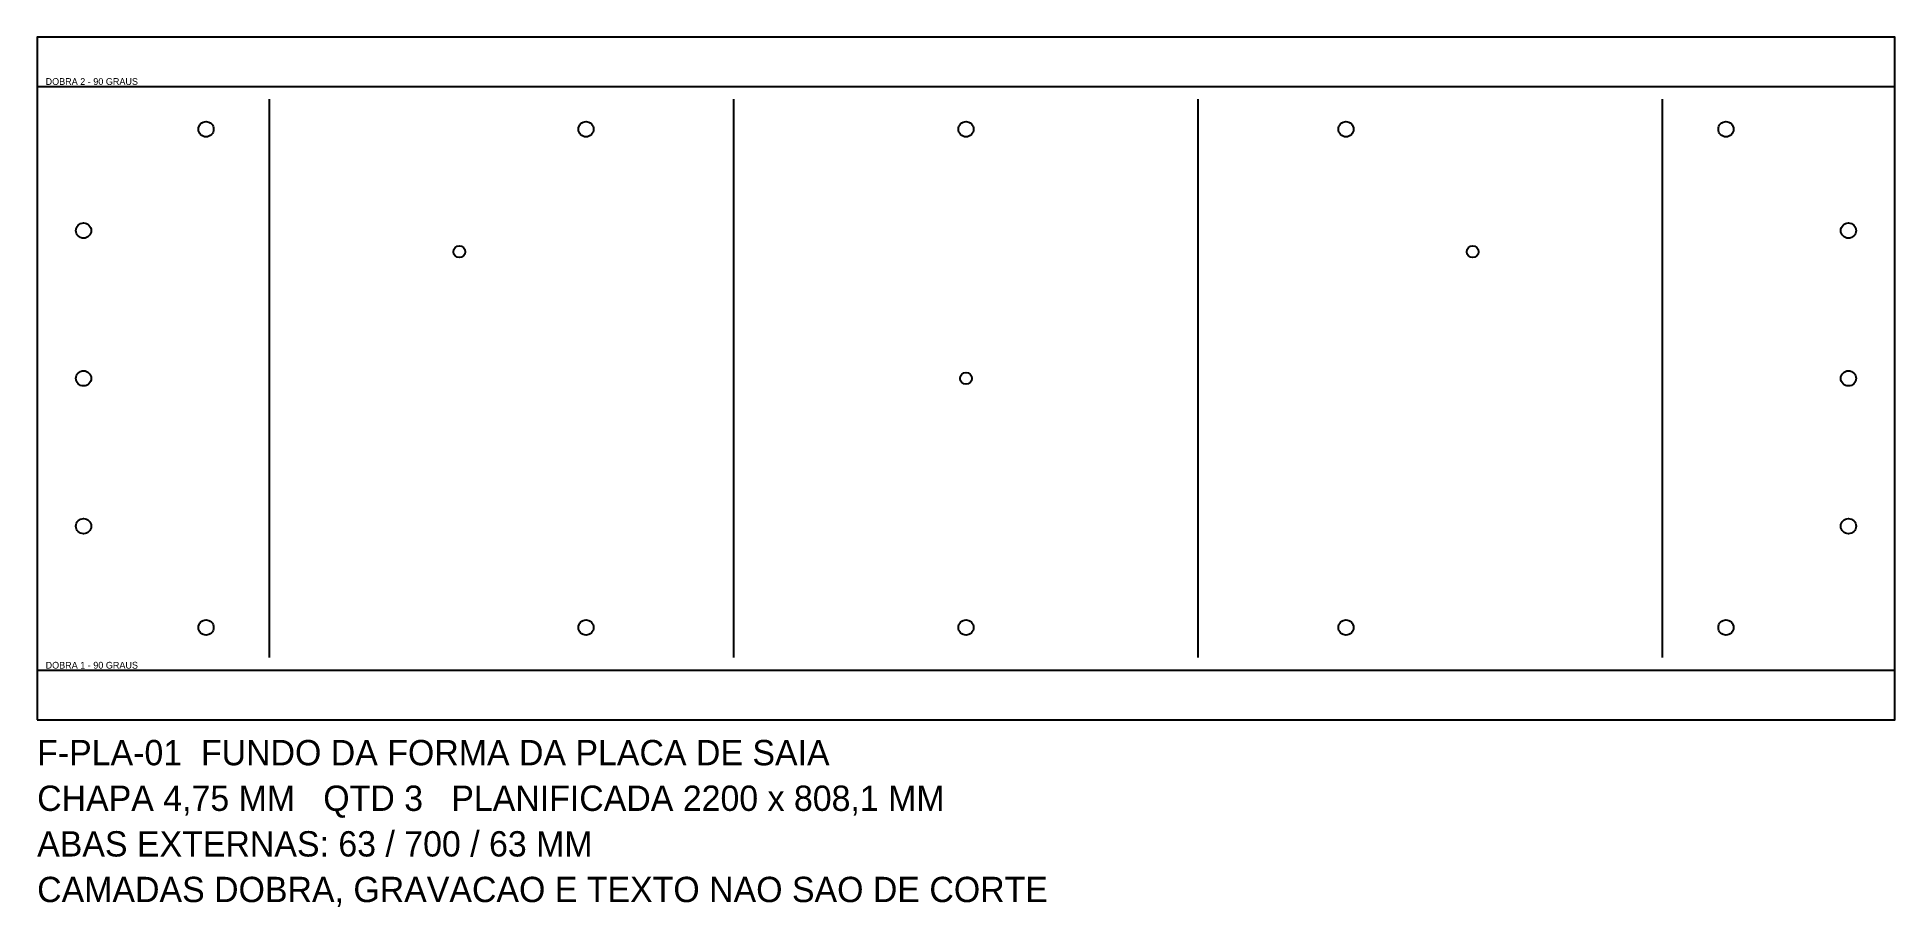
# Model space of a CAD drawing. Header units: millimetres. Extents: x 0 to 2200, y -222 to 808.
import ezdxf

# ---------------------------------------------------------------- set-up
doc = ezdxf.new("R2010")
doc.units = ezdxf.units.MM
doc.linetypes.add('DASHED', pattern=[1.524, 1.27, -0.254])
for name, color, linetype in [('CORTE', 7, 'CONTINUOUS'), ('DOBRA', 2, 'DASHED'), ('GRAVACAO', 4, 'DASHED'), ('TEXTO', 3, 'CONTINUOUS')]:
    doc.layers.add(name, color=color, linetype=linetype)

msp = doc.modelspace()

# ---------------------------------------------------------------- linework, layer by layer
at = {"layer": 'CORTE'}
msp.add_lwpolyline([(0, 0), (2200, 0), (2200, 808.1), (0, 808.1)], close=True, dxfattribs=at)
for centre, radius in [((200, 699.1), 9), ((650, 699.1), 9), ((1100, 699.1), 9), ((1550, 699.1), 9), ((2000, 699.1), 9), ((55, 579.1), 9), ((2145, 579.1), 9), ((500, 554.1), 7), ((1700, 554.1), 7), ((55, 404.1), 9), ((1100, 404.1), 7), ((2145, 404.1), 9), ((55, 229.1), 9), ((2145, 229.1), 9), ((200, 109.1), 9), ((650, 109.1), 9), ((1100, 109.1), 9), ((1550, 109.1), 9), ((2000, 109.1), 9)]:
    msp.add_circle(centre, radius, dxfattribs=at)
at = {"layer": 'DOBRA'}
for p, q in [((0, 749.6), (2200, 749.6)), ((0, 58.5), (2200, 58.5))]:
    msp.add_line(p, q, dxfattribs=at)
at = {"layer": 'GRAVACAO'}
for p, q in [((275, 73.5), (275, 734.6)), ((825, 73.5), (825, 734.6)), ((1375, 73.5), (1375, 734.6)), ((1925, 73.5), (1925, 734.6))]:
    msp.add_line(p, q, dxfattribs=at)

# ---------------------------------------------------------------- texts
at = {"layer": 'TEXTO'}
for s, height, p in [('DOBRA 2 - 90 GRAUS', 8, (10, 751.6)), ('DOBRA 1 - 90 GRAUS', 8, (10, 60.5)), ('F-PLA-01  FUNDO DA FORMA DA PLACA DE SAIA', 30, (0, -54)), ('CHAPA 4,75 MM   QTD 3   PLANIFICADA 2200 x 808,1 MM', 30, (0, -108)), ('ABAS EXTERNAS: 63 / 700 / 63 MM', 30, (0, -162)), ('CAMADAS DOBRA, GRAVACAO E TEXTO NAO SAO DE CORTE', 30, (0, -216))]:
    msp.add_text(s, height=height, dxfattribs=at).set_placement(p)

doc.saveas('drawing.dxf')
